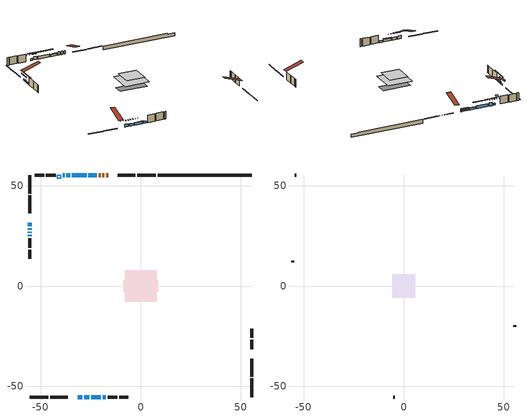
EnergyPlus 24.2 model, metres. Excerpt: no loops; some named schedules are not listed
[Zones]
conditioned space
 floor outside (Floor1 construction): -2.44,-2.44 -2.44,2.44 2.44,2.44 2.44,-2.44 z0.76
 floor outside (Floor2 construction): -1.29,-1.29 -1.29,1.29 1.29,1.29 1.29,-1.29 z0.76
 floor adiabatic (AdiabaticFloorConstruction): -7.89,-7.89 -7.89,7.89 7.89,7.89 7.89,-7.89 z3.2
 floor foundation (Slab1 construction): -8.81,-2.94 -8.81,2.94 8.81,2.94 8.81,-2.94 z-1.68
 wall outside (RimJoist1 construction): 7.51,55.44 -1.76,55.44 / -55.44,-55.44 -46.17,-55.44 / -55.44,55.44 -55.44,46.17 / 55.44,-55.44 55.44,-46.17 z0.76:1.06
 wall outside (RimJoist2 construction): -2.69,55.44 -11.5,55.44 / -45.24,-55.44 -36.43,-55.44 / -55.44,45.24 -55.44,36.43 / 55.44,-45.24 55.44,-36.43 z0.76:1.06
 wall outside (AdiabaticWallConstruction 1): -16.35,55.44 -17.25,55.44 / -18.18,55.44 -19.17,55.44 / -20.1,55.44 -21.09,55.44 z0.76:2.79
 wall outside (AdiabaticWallConstruction): -22.02,55.44 -26.14,55.44 z0.76:1.99; -27.07,55.44 -34.38,55.44 / -31.58,-55.44 -29.14,-55.44 z0.76:2.59; -35.31,55.44 -37.14,55.44 z0.76:2.79; -38.07,55.44 -39.08,55.44 z0.76:1.97; -55.44,31.58 -55.44,29.89 z0.76:1.77; -55.44,28.96 -55.44,28.1 / -55.44,25.66 -55.44,24.8 z0.76:1.79; -55.44,27.17 -55.44,26.59 z0.76:1.11; -28.22,-55.44 -25.78,-55.44 / -24.85,-55.44 -19.97,-55.44 z0.76:2.28; -19.04,-55.44 -17.5,-55.44 z0.76:1.98
 wall outside (Wall1 construction): -42.53,55.44 -47.34,55.44 / -16.58,-55.44 -11.77,-55.44 / -55.44,23.87 -55.44,19.06 / 55.44,-31.58 55.44,-26.77 z0.76:5.64
 wall outside (Wall2 construction): -48.27,55.44 -52.86,55.44 / -10.84,-55.44 -6.24,-55.44 / -55.44,18.13 -55.44,13.54 / 55.44,-25.85 55.44,-21.25 z0.76:5.64
 wall foundation (FoundationWall1 construction): 8.44,55.44,-1.68 8.44,55.44,0.76 50.74,55.44,0.76 50.74,55.44,0.29 55.44,55.44,0.29 55.44,55.44,-1.68
 window (WindowConstruction): -22.02,55.44 -26.14,55.44 z0.76:1.99
 window (WindowConstruction 4): -27.07,55.44 -34.38,55.44 z0.76:2.59
 window (WindowConstruction 5): -35.31,55.44 -37.14,55.44 z0.76:2.79
 window (WindowConstruction 6): -38.07,55.44 -39.08,55.44 z0.76:1.96
 window (WindowConstruction 7): -55.44,31.58 -55.44,29.89 z0.76:1.77
 window (WindowConstruction 8): -55.44,28.96 -55.44,28.1 z0.76:1.79
 window (WindowConstruction 9): -31.58,-55.44 -29.14,-55.44 z0.76:2.59
 window (WindowConstruction 11): -55.44,27.17 -55.44,26.59 z0.76:1.1
 window (WindowConstruction 1): -55.44,25.66 -55.44,24.8 z0.76:1.79
 window (WindowConstruction 2): -28.22,-55.44 -25.78,-55.44 z0.76:2.28
 window (WindowConstruction 3): -24.85,-55.44 -19.97,-55.44 z0.76:2.28
 window (WindowConstruction 10): -19.04,-55.44 -17.5,-55.44 z0.76:1.98
 door (Door): -16.35,55.44 -17.25,55.44 z0.76:2.79
 door (Door 1): -18.18,55.44 -19.17,55.44 z0.76:2.79
 door (Door 2): -20.1,55.44 -21.09,55.44 z0.76:2.79
 ceiling adiabatic (AdiabaticFloorConstruction): 7.89,-7.89 7.89,7.89 -7.89,7.89 -7.89,-7.89 z3.2
 roof outside (AdiabaticRoofConstruction): -41.6,55.44,5.64 -41.6,53.93,6.14 -40.01,53.93,6.14 -40.01,55.44,5.64
 skylight (SkylightConstruction): -41.6,55.44,5.64 -41.6,53.93,6.14 -40.01,53.93,6.14 -40.01,55.44,5.64
attic - vented
 floor to conditioned space (Floor3 construction Reversed): -5.82,-5.82 -5.82,5.82 5.82,5.82 5.82,-5.82 z5.64
 wall outside (Wall3 construction): -53.79,55.44 -54.51,55.44 / -5.32,-55.44 -4.59,-55.44 / -55.44,12.61 -55.44,11.88 / 55.44,-20.32 55.44,-19.6 z0.76:5.64
 roof outside (Roof1 construction): -15.42,55.44,5.64 -15.42,44.1,9.42 -12.43,44.1,9.42 -12.43,55.44,5.64; -32.51,-55.44,5.64 -32.51,-44.1,9.42 -35.5,-44.1,9.42 -35.5,-55.44,5.64; -55.44,32.51,5.64 -44.1,32.51,9.42 -44.1,35.5,9.42 -55.44,35.5,5.64; 55.44,-32.51,5.64 44.1,-32.51,9.42 44.1,-35.5,9.42 55.44,-35.5,5.64
shading: -26.34,55.44 -21.81,55.44 -21.81,55.85 -26.34,55.85 z2.19; -37.02,55.44 -24.43,55.44 -24.43,55.85 -37.02,55.85 z5.23; -39.78,55.44 -32.67,55.44 -32.67,55.85 -39.78,55.85 z5.43; -41.72,55.44 -35.43,55.44 -35.43,55.85 -41.72,55.85 z4.6; -55.44,27.25 -55.44,34.22 -55.85,34.22 -55.85,27.25 z4.41; -55.44,27.9 -55.44,29.16 -55.85,29.16 -55.85,27.9 z1.99; -26.51,-55.44 -34.22,-55.44 -34.22,-55.85 -26.51,-55.85 z5.23; -55.44,21.51 -55.44,32.25 -55.85,32.25 -55.85,21.51 z6.19; -55.44,24.6 -55.44,25.86 -55.85,25.86 -55.85,24.6 z1.99; -23.14,-55.44 -30.86,-55.44 -30.86,-55.85 -23.14,-55.85 z4.92; -19.77,-55.44 -25.05,-55.44 -25.05,-55.85 -19.77,-55.85 z2.49
[Building]
Building 1: Terrain=Suburbs
[Site:Location]
Montreal St Hubert_QC: Latitude {deg}=45.52; Longitude {deg}=-73.42; Time Zone {hr}=-5; Elevation {m}=27; Keep Site Location Information=Yes
[Site:GroundTemperature:Shallow]
1.93383, -0.393777, -0.58018, 0.524388, 4.95861, 9.37218, 13.1985, 15.6224, 15.8283, 13.8569, 10.1281, 5.84996
[Site:WaterMainsTemperature]
Calculation Method=Schedule; Temperature Schedule=mains temperature schedule
[Material] Roughness=Rough; Thermal Absorptance=0.9
Name | Thickness {m} | Conductivity {W/m-K} | Density {kg/m3} | Specific Heat {J/kg-K} | Solar Absorptance | Visible Absorptance
asphalt or fiberglass shingles | 0.00635 | 0.162714 | 1121.4 | 1465.45 | 0.84 | 0.84
asphalt or fiberglass shingles 1 | 0.00635 | 0.162714 | 1121.4 | 1465.45 | 0.7 | 0.7
ceiling loosefill ins | 0.169333 | 0.0480833 | 16.02 | 1046.75 | 0.7 | 0.7
ceiling stud and cavity | 0.1397 | 0.140171 | 65.682 | 1177.47 | 0.7 | 0.7
concrete 4.0 in. | 0.1016 | 1.803125 | 2242.8 | 837.4 | 0.7 | 0.7
concrete 8.0 in. | 0.2032 | 1.803125 | 2242.8 | 837.4 | 0.7 | 0.7
door material | 0.04445 | 0.053851 | 512.64 | 1214.23 | 0.7 | 0.7
door material 1 | 0.04445 | 0.188738 | 512.64 | 1214.23 | 0.7 | 0.7
exterior vertical ins | 0.0460229 | 0.029427 | 32.04 | 1214.23 | 0.7 | 0.7
floor covering | 0.0127 | 0.0433444 | 54.468 | 1339.84 | 0.6 | 0.6
floor covering 1 | 0.0127 | 9.015625 | 54.468 | 1339.84 | 0.6 | 0.6
floor rigid ins; rim joist rigid ins; wall rigid ins | 0.051816 | 0.029427 | 32.04 | 1214.23 | 0.7 | 0.7
floor rigid ins 1; roof rigid ins; wall rigid ins 1 | 0.512978 | 0.029427 | 32.04 | 1214.23 | 0.7 | 0.7
floor stud and cavity | 0.1397 | 0.0890235 | 92.3553 | 1139.71 | 0.7 | 0.7
floor stud and cavity 1 | 0.0889 | 0.205652 | 50.32683 | 1063.81 | 0.7 | 0.7
floor stud and cavity 2 | 0.1397 | 1.75129 | 37.0049 | 1207.88 | 0.7 | 0.7
furniture material conditioned space 1 | 0.1524 | 0.115458 | 640.8 | 1214.23 | 0.6 | 0.6
gypsum board | 0.0127 | 0.160291 | 801 | 837.4 | 0.6 | 0.6
gypsum board 1 | 0.0127 | 0.160291 | 801 | 837.4 | 0.7 | 0.7
osb sheathing 0.5 in. | 0.0127 | 0.115458 | 512.64 | 1214.23 | 0.7 | 0.7
osb sheathing 0.75 in. | 0.01905 | 0.115458 | 512.64 | 1214.23 | 0.7 | 0.7
osb sheathing 2.0 in. | 0.0508 | 0.115458 | 512.64 | 1214.23 | 0.7 | 0.7
rim joist stud and cavity | 0.0508 | 0.0405436 | 125.044 | 1163.47 | 0.6 | 0.6
rim joist stud and cavity 1 | 0.0508 | 0.0402607 | 125.044 | 1163.47 | 0.6 | 0.6
roof stud and cavity | 0.18415 | 1.78685 | 37.0049 | 1207.88 | 0.6 | 0.6
wall stud and cavity | 0.1397 | 0.216775 | 139.0536 | 1170.24 | 0.7 | 0.7
wall stud and cavity 1 | 0.1397 | 0.215013 | 139.0536 | 1170.24 | 0.7 | 0.7
wall stud and cavity 2 | 0.0889 | 6.1454 | 50.32683 | 1063.81 | 0.6 | 0.6
wall stud and cavity 3 | 0.0889 | 0.380278 | 52.3479 | 1209.89 | 0.7 | 0.7
wall stud and cavity 4 | 0.0889 | 0.391764 | 83.0341 | 1211.67 | 0.7 | 0.7
wood siding | 0.0254 | 0.102417 | 544.68 | 1172.36 | 0.4 | 0.4
wood siding 1 | 0.00254 | 0.102417 | 544.68 | 1172.36 | 0.4 | 0.4
wood siding 2; wood siding 3; wood siding 4 | 0.0254 | 0.102417 | 544.68 | 1172.36 | 0.7 | 0.7
[WindowMaterial:SimpleGlazingSystem]
Name | U-Factor {W/m2-K} | Solar Heat Gain Coefficient
SkylightMaterial | 2.44076 | 0.6581
WindowMaterial | 2.92871 | 0.66
WindowMaterial 1 | 2.94802 | 0.64
WindowMaterial 2 | 2.88499 | 0.7
WindowMaterial 3 | 2.8867 | 0.7
WindowMaterial 4 | 2.88329 | 0.7
WindowMaterial 5 | 2.93098 | 0.66
WindowMaterial 6 | 2.949721 | 0.64
WindowMaterial 7 | 2.87818 | 0.7
WindowMaterial 8 | 2.20079 | 0.6
WindowMaterial 9 | 3.07123 | 0.43
[Construction]
AdiabaticFloorConstruction: floor stud and cavity 2, floor rigid ins 1, osb sheathing 0.75 in., floor covering
AdiabaticRoofConstruction: asphalt or fiberglass shingles 1, roof rigid ins, osb sheathing 0.75 in., roof stud and cavity
AdiabaticWallConstruction: wood siding 3, wall rigid ins 1, wall stud and cavity 3, gypsum board
AdiabaticWallConstruction 1: wood siding 4, wall rigid ins 1, wall stud and cavity 3, gypsum board
Door: door material
Door 1; Door 2: door material 1
Floor1 construction: floor stud and cavity, floor rigid ins, osb sheathing 0.75 in., floor covering
Floor2 construction: floor stud and cavity 1, floor covering 1
Floor3 construction Reversed: gypsum board, ceiling stud and cavity, ceiling loosefill ins
FoundationWall1 construction: concrete 8.0 in., gypsum board 1
furniture construction conditioned space 1: furniture material conditioned space 1
PartitionWallConstruction: gypsum board, wall stud and cavity 4, gypsum board
RimJoist1 construction: wood siding 2, rim joist rigid ins, osb sheathing 2.0 in., rim joist stud and cavity
RimJoist2 construction: wood siding 2, rim joist rigid ins, osb sheathing 2.0 in., rim joist stud and cavity 1
Roof1 construction: asphalt or fiberglass shingles
SkylightConstruction: SkylightMaterial
Slab1 construction: concrete 4.0 in.
Wall1 construction: wood siding, wall rigid ins, osb sheathing 0.5 in., wall stud and cavity, gypsum board
Wall2 construction: wood siding, wall rigid ins, osb sheathing 0.5 in., wall stud and cavity 1, gypsum board
Wall3 construction: wood siding 1, wall stud and cavity 2
WindowConstruction: WindowMaterial
WindowConstruction 1; WindowConstruction 8: WindowMaterial 1
WindowConstruction 10: WindowMaterial 8
WindowConstruction 11: WindowMaterial 9
WindowConstruction 2; WindowConstruction 3: WindowMaterial 2
WindowConstruction 4: WindowMaterial 3
WindowConstruction 5: WindowMaterial 4
WindowConstruction 6: WindowMaterial 5
WindowConstruction 7: WindowMaterial 6
WindowConstruction 9: WindowMaterial 7
[Zone] Multiplier=1; Part of Total Floor Area=Yes
Name | Volume {m3}
attic - vented | 85.5341
conditioned space | 882
[Space]
Name | Zone | Volume {m3}
attic - vented 1 | attic - vented | 85.5341
conditioned space 1 | conditioned space | 882
[ZoneInfiltration:EffectiveLeakageArea]
infil attic - vented 1: Zone or Space=attic - vented 1; Schedule=Always On Discrete; Effective Air Leakage Area {cm2}=5248.06; Stack Coefficient=0.000602126; Wind Coefficient=1.65792e-05
[ZoneMixing]
whole house fan mix: Zone or Space=attic - vented; Schedule=Always On Continuous; Design Flow Rate Calculation Method=Flow/Zone; Design Flow Rate {m3/s}=0; Source Zone or Space=conditioned space
[SurfaceProperty:ExposedFoundationPerimeter]
Slab1: Exposed Perimeter Calculation Method=TotalExposedPerimeter; Total Exposed Perimeter {m}=47.001
[InternalMass] Zone or ZoneList=conditioned space; Space or SpaceList=conditioned space 1
Name | Construction | Surface Area {m2}
furniture mass conditioned space 1 | furniture construction conditioned space 1 | 153.272
partition wall mass | PartitionWallConstruction | 383.18
[Lights]
interior lighting: Zone or ZoneList or Space or SpaceList=conditioned space 1; Schedule=interior lighting schedule; Design Level Calculation Method=LightingLevel; Lighting Level {W}=343.2; Return Air Fraction=0; Fraction Radiant=0.6; Fraction Visible=0.2; Fraction Replaceable=1
[People]
occupants: Zone or ZoneList or Space or SpaceList=conditioned space 1; Number of People Schedule=occupants schedule; Number of People Calculation Method=People; Number of People=3; Fraction Radiant=0.314171; Sensible Heat Fraction=0.56303; Activity Level Schedule=occupants activity schedule; Carbon Dioxide Generation Rate {m3/s-W}=0; Enable ASHRAE 55 Comfort Warnings=No; Mean Radiant Temperature Calculation Type=EnclosureAveraged
[ElectricEquipment] Zone or ZoneList or Space or SpaceList=conditioned space 1; Design Level Calculation Method=EquipmentLevel
Name | Schedule | Design Level {W} | Fraction Latent | Fraction Radiant | Fraction Lost
clothes dryer | clothes dryer schedule | 140.772 | 0.015 | 0.081 | 0.85
clothes washer | clothes washer schedule | 32.1985 | 0.03 | 0.162 | 0.7
cooking range | cooking range schedule | 215.147 | 0.08 | 0.432 | 0.2
dishwasher | dishwasher schedule | 66.8632 | 0.3 | 0.18 | 0.4
fridge | fridge schedule | 72.9452 | 0 | 0.6 | 0
mech vent house fan | mech vent house fan schedule | 0 | 0 | 0 | 1
mech vent house fan cfis | mech vent house fan cfis schedule | 0 | 0 | 0 | 0
misc plug loads | misc plug loads schedule | 494.7 | 0.045 | 0.513 | 0.1
whole house fan | Always On Discrete | 0 | 0 | 0 | 1
[OtherEquipment] Zone or ZoneList or Space or SpaceList=conditioned space 1; Design Level Calculation Method=EquipmentLevel
Name | Fuel Type | Schedule | Design Level {W} | Fraction Latent | Fraction Radiant | Fraction Lost
clothes dryer 1 | Electricity | clothes dryer schedule | 0 | 0.015 | 0.081 | 0.85
cooking range 1 | Electricity | cooking range schedule | 0 | 0.08 | 0.432 | 0.2
general water use latent | None | general water use schedule | 62.594 | 1 | 0 | 0
general water use sensible | None | general water use schedule | -61.6891 | 0 | 0.6 | 0
mech vent house fan latent load | None | Always On Discrete | 0 | 1 | 0 | 0
mech vent house fan sensible load | None | Always On Discrete | 0 | 0 | 0 | 0
water heater energy adjustment1 | Electricity | Always On Discrete | 0.01 | 0 | 0 | 1
[ZoneInfiltration:DesignFlowRate] Zone or ZoneList or Space or SpaceList=conditioned space 1; Schedule=Always On Discrete; Design Flow Rate Calculation Method=Flow/Zone; Design Flow Rate {m3/s}=0
infil flow; natural vent flow; whole house fan flow
[Foundation:Kiva]
Foundation Kiva 1: Initial Indoor Air Temperature {C}=21; Wall Height Above Grade {m}=0.759988; Wall Depth Below Slab {m}=0.2032; Custom Block Material Name 1=exterior vertical ins; Custom Block Depth 1 {m}=2.43998; Custom Block X Position 1 {m}=0.2159; Custom Block Z Position 1 {m}=0
[Foundation:Kiva:Settings]
Soil Conductivity {W/m-K}=0.849921; Soil Density {kg/m3}=1842.3; Soil Specific Heat {J/kg-K}=418.7; Ground Solar Absorptivity=0.9; Ground Thermal Absorptivity=0.9; Ground Surface Roughness {m}=0.03; Far-Field Width {m}=40; Deep-Ground Boundary Condition=ZeroFlux; Deep-Ground Depth {m}=40; Minimum Cell Dimension {m}=0.2; Maximum Cell Growth Coefficient=3; Simulation Timestep=Timestep
[Exterior:Lights]
exterior lighting: Schedule=exterior lighting schedule; Design Level {W}=75.6
[Schedule:Constant]
Name | Hourly Value
Always On Continuous; mech vent house fan schedule; mech vent house fan cfis schedule; Always On Discrete | 1
occupants activity schedule | 117.228
fridge schedule | 0
[Schedule:Week:Daily]
interior lighting schedule Week Rule - Jan1-Jan27: interior lighting schedule day, interior lighting schedule day, interior lighting schedule day, interior lighting schedule day, interior lighting schedule day, interior lighting schedule day, interior lighting schedule day, interior lighting schedule default day, interior lighting schedule default day, interior lighting schedule default day, interior lighting schedule default day, interior lighting schedule default day
interior lighting schedule Week Rule - Jan28-Feb3: interior lighting schedule day, interior lighting schedule day, interior lighting schedule day, interior lighting schedule day, interior lighting schedule day 1, interior lighting schedule day 1, interior lighting schedule day 1, interior lighting schedule default day, interior lighting schedule default day, interior lighting schedule default day, interior lighting schedule default day, interior lighting schedule default day
interior lighting schedule Week Rule - Feb4-Feb24: interior lighting schedule day 1, interior lighting schedule day 1, interior lighting schedule day 1, interior lighting schedule day 1, interior lighting schedule day 1, interior lighting schedule day 1, interior lighting schedule day 1, interior lighting schedule default day, interior lighting schedule default day, interior lighting schedule default day, interior lighting schedule default day, interior lighting schedule default day
interior lighting schedule Week Rule - Feb25-Mar3: interior lighting schedule day 1, interior lighting schedule day 1, interior lighting schedule day 1, interior lighting schedule day 1, interior lighting schedule day 2, interior lighting schedule day 2, interior lighting schedule day 2, interior lighting schedule default day, interior lighting schedule default day, interior lighting schedule default day, interior lighting schedule default day, interior lighting schedule default day
interior lighting schedule Week Rule - Mar4-Mar31: interior lighting schedule day 2, interior lighting schedule day 2, interior lighting schedule day 2, interior lighting schedule day 2, interior lighting schedule day 2, interior lighting schedule day 2, interior lighting schedule day 2, interior lighting schedule default day, interior lighting schedule default day, interior lighting schedule default day, interior lighting schedule default day, interior lighting schedule default day
interior lighting schedule Week Rule - Apr1-Apr28: interior lighting schedule day 3, interior lighting schedule day 3, interior lighting schedule day 3, interior lighting schedule day 3, interior lighting schedule day 3, interior lighting schedule day 3, interior lighting schedule day 3, interior lighting schedule default day, interior lighting schedule default day, interior lighting schedule default day, interior lighting schedule default day, interior lighting schedule default day
interior lighting schedule Week Rule - Apr29-May5: interior lighting schedule day 3, interior lighting schedule day 3, interior lighting schedule day 4, interior lighting schedule day 4, interior lighting schedule day 4, interior lighting schedule day 4, interior lighting schedule day 4, interior lighting schedule default day, interior lighting schedule default day, interior lighting schedule default day, interior lighting schedule default day, interior lighting schedule default day
interior lighting schedule Week Rule - May6-May26: interior lighting schedule day 4, interior lighting schedule day 4, interior lighting schedule day 4, interior lighting schedule day 4, interior lighting schedule day 4, interior lighting schedule day 4, interior lighting schedule day 4, interior lighting schedule default day, interior lighting schedule default day, interior lighting schedule default day, interior lighting schedule default day, interior lighting schedule default day
interior lighting schedule Week Rule - May27-Jun2: interior lighting schedule day 4, interior lighting schedule day 4, interior lighting schedule day 4, interior lighting schedule day 4, interior lighting schedule day 4, interior lighting schedule day 5, interior lighting schedule day 5, interior lighting schedule default day, interior lighting schedule default day, interior lighting schedule default day, interior lighting schedule default day, interior lighting schedule default day
interior lighting schedule Week Rule - Jun3-Jun30: interior lighting schedule day 5, interior lighting schedule day 5, interior lighting schedule day 5, interior lighting schedule day 5, interior lighting schedule day 5, interior lighting schedule day 5, interior lighting schedule day 5, interior lighting schedule default day, interior lighting schedule default day, interior lighting schedule default day, interior lighting schedule default day, interior lighting schedule default day
interior lighting schedule Week Rule - Jul1-Jul28: interior lighting schedule day 6, interior lighting schedule day 6, interior lighting schedule day 6, interior lighting schedule day 6, interior lighting schedule day 6, interior lighting schedule day 6, interior lighting schedule day 6, interior lighting schedule default day, interior lighting schedule default day, interior lighting schedule default day, interior lighting schedule default day, interior lighting schedule default day
interior lighting schedule Week Rule - Jul29-Aug4: interior lighting schedule day 6, interior lighting schedule day 6, interior lighting schedule day 6, interior lighting schedule day 7, interior lighting schedule day 7, interior lighting schedule day 7, interior lighting schedule day 7, interior lighting schedule default day, interior lighting schedule default day, interior lighting schedule default day, interior lighting schedule default day, interior lighting schedule default day
interior lighting schedule Week Rule - Aug5-Aug25: interior lighting schedule day 7, interior lighting schedule day 7, interior lighting schedule day 7, interior lighting schedule day 7, interior lighting schedule day 7, interior lighting schedule day 7, interior lighting schedule day 7, interior lighting schedule default day, interior lighting schedule default day, interior lighting schedule default day, interior lighting schedule default day, interior lighting schedule default day
interior lighting schedule Week Rule - Aug26-Sep1: interior lighting schedule day 7, interior lighting schedule day 7, interior lighting schedule day 7, interior lighting schedule day 7, interior lighting schedule day 7, interior lighting schedule day 7, interior lighting schedule day 8, interior lighting schedule default day, interior lighting schedule default day, interior lighting schedule default day, interior lighting schedule default day, interior lighting schedule default day
interior lighting schedule Week Rule - Sep2-Sep29: interior lighting schedule day 8, interior lighting schedule day 8, interior lighting schedule day 8, interior lighting schedule day 8, interior lighting schedule day 8, interior lighting schedule day 8, interior lighting schedule day 8, interior lighting schedule default day, interior lighting schedule default day, interior lighting schedule default day, interior lighting schedule default day, interior lighting schedule default day
interior lighting schedule Week Rule - Sep30-Oct6: interior lighting schedule day 8, interior lighting schedule day 9, interior lighting schedule day 9, interior lighting schedule day 9, interior lighting schedule day 9, interior lighting schedule day 9, interior lighting schedule day 9, interior lighting schedule default day, interior lighting schedule default day, interior lighting schedule default day, interior lighting schedule default day, interior lighting schedule default day
interior lighting schedule Week Rule - Oct7-Oct27: interior lighting schedule day 9, interior lighting schedule day 9, interior lighting schedule day 9, interior lighting schedule day 9, interior lighting schedule day 9, interior lighting schedule day 9, interior lighting schedule day 9, interior lighting schedule default day, interior lighting schedule default day, interior lighting schedule default day, interior lighting schedule default day, interior lighting schedule default day
interior lighting schedule Week Rule - Oct28-Nov3: interior lighting schedule day 9, interior lighting schedule day 9, interior lighting schedule day 9, interior lighting schedule day 9, interior lighting schedule day 10, interior lighting schedule day 10, interior lighting schedule day 10, interior lighting schedule default day, interior lighting schedule default day, interior lighting schedule default day, interior lighting schedule default day, interior lighting schedule default day
interior lighting schedule Week Rule - Nov4-Nov24: interior lighting schedule day 10, interior lighting schedule day 10, interior lighting schedule day 10, interior lighting schedule day 10, interior lighting schedule day 10, interior lighting schedule day 10, interior lighting schedule day 10, interior lighting schedule default day, interior lighting schedule default day, interior lighting schedule default day, interior lighting schedule default day, interior lighting schedule default day
interior lighting schedule Week Rule - Nov25-Dec1: interior lighting schedule day 10, interior lighting schedule day 10, interior lighting schedule day 10, interior lighting schedule day 10, interior lighting schedule day 10, interior lighting schedule day 10, interior lighting schedule day 11, interior lighting schedule default day, interior lighting schedule default day, interior lighting schedule default day, interior lighting schedule default day, interior lighting schedule default day
interior lighting schedule Week Rule - Dec2-Dec31: interior lighting schedule day 11, interior lighting schedule day 11, interior lighting schedule day 11, interior lighting schedule day 11, interior lighting schedule day 11, interior lighting schedule day 11, interior lighting schedule day 11, interior lighting schedule default day, interior lighting schedule default day, interior lighting schedule default day, interior lighting schedule default day, interior lighting schedule default day
occupants schedule Week Rule - Jan1-Dec31: occupants schedule day, occupants schedule day, occupants schedule day, occupants schedule day, occupants schedule day, occupants schedule day, occupants schedule day, occupants schedule default day, occupants schedule default day, occupants schedule default day, occupants schedule default day, occupants schedule default day
clothes dryer schedule Week Rule - Jan1-Dec31: clothes dryer schedule day, clothes dryer schedule day, clothes dryer schedule day, clothes dryer schedule day, clothes dryer schedule day, clothes dryer schedule day, clothes dryer schedule day, clothes dryer schedule default day, clothes dryer schedule default day, clothes dryer schedule default day, clothes dryer schedule default day, clothes dryer schedule default day
clothes washer schedule Week Rule - Jan1-Dec31: clothes washer schedule day, clothes washer schedule day, clothes washer schedule day, clothes washer schedule day, clothes washer schedule day, clothes washer schedule day, clothes washer schedule day, clothes washer schedule default day, clothes washer schedule default day, clothes washer schedule default day, clothes washer schedule default day, clothes washer schedule default day
cooking range schedule Week Rule - Jan1-Dec31: cooking range schedule day, cooking range schedule day, cooking range schedule day, cooking range schedule day, cooking range schedule day, cooking range schedule day, cooking range schedule day, cooking range schedule default day, cooking range schedule default day, cooking range schedule default day, cooking range schedule default day, cooking range schedule default day
dishwasher schedule Week Rule - Jan1-Dec31: dishwasher schedule day, dishwasher schedule day, dishwasher schedule day, dishwasher schedule day, dishwasher schedule day, dishwasher schedule day, dishwasher schedule day, dishwasher schedule default day, dishwasher schedule default day, dishwasher schedule default day, dishwasher schedule default day, dishwasher schedule default day
misc plug loads schedule Week Rule - Jan1-Dec31: misc plug loads schedule day, misc plug loads schedule day, misc plug loads schedule day, misc plug loads schedule day, misc plug loads schedule day, misc plug loads schedule day, misc plug loads schedule day, misc plug loads schedule default day, misc plug loads schedule default day, misc plug loads schedule default day, misc plug loads schedule default day, misc plug loads schedule default day
general water use schedule Week Rule - Jan1-Dec31: general water use schedule day, general water use schedule day, general water use schedule day, general water use schedule day, general water use schedule day, general water use schedule day, general water use schedule day, general water use schedule default day, general water use schedule default day, general water use schedule default day, general water use schedule default day, general water use schedule default day
exterior lighting schedule Week Rule - Jan1-Jan27: exterior lighting schedule day, exterior lighting schedule day, exterior lighting schedule day, exterior lighting schedule day, exterior lighting schedule day, exterior lighting schedule day, exterior lighting schedule day, exterior lighting schedule default day, exterior lighting schedule default day, exterior lighting schedule default day, exterior lighting schedule default day, exterior lighting schedule default day
exterior lighting schedule Week Rule - Jan28-Feb3: exterior lighting schedule day, exterior lighting schedule day, exterior lighting schedule day, exterior lighting schedule day, exterior lighting schedule day 1, exterior lighting schedule day 1, exterior lighting schedule day 1, exterior lighting schedule default day, exterior lighting schedule default day, exterior lighting schedule default day, exterior lighting schedule default day, exterior lighting schedule default day
exterior lighting schedule Week Rule - Feb4-Feb24: exterior lighting schedule day 1, exterior lighting schedule day 1, exterior lighting schedule day 1, exterior lighting schedule day 1, exterior lighting schedule day 1, exterior lighting schedule day 1, exterior lighting schedule day 1, exterior lighting schedule default day, exterior lighting schedule default day, exterior lighting schedule default day, exterior lighting schedule default day, exterior lighting schedule default day
exterior lighting schedule Week Rule - Feb25-Mar3: exterior lighting schedule day 1, exterior lighting schedule day 1, exterior lighting schedule day 1, exterior lighting schedule day 1, exterior lighting schedule day 2, exterior lighting schedule day 2, exterior lighting schedule day 2, exterior lighting schedule default day, exterior lighting schedule default day, exterior lighting schedule default day, exterior lighting schedule default day, exterior lighting schedule default day
exterior lighting schedule Week Rule - Mar4-Mar31: exterior lighting schedule day 2, exterior lighting schedule day 2, exterior lighting schedule day 2, exterior lighting schedule day 2, exterior lighting schedule day 2, exterior lighting schedule day 2, exterior lighting schedule day 2, exterior lighting schedule default day, exterior lighting schedule default day, exterior lighting schedule default day, exterior lighting schedule default day, exterior lighting schedule default day
exterior lighting schedule Week Rule - Apr1-Apr28: exterior lighting schedule day 3, exterior lighting schedule day 3, exterior lighting schedule day 3, exterior lighting schedule day 3, exterior lighting schedule day 3, exterior lighting schedule day 3, exterior lighting schedule day 3, exterior lighting schedule default day, exterior lighting schedule default day, exterior lighting schedule default day, exterior lighting schedule default day, exterior lighting schedule default day
exterior lighting schedule Week Rule - Apr29-May5: exterior lighting schedule day 3, exterior lighting schedule day 3, exterior lighting schedule day 4, exterior lighting schedule day 4, exterior lighting schedule day 4, exterior lighting schedule day 4, exterior lighting schedule day 4, exterior lighting schedule default day, exterior lighting schedule default day, exterior lighting schedule default day, exterior lighting schedule default day, exterior lighting schedule default day
exterior lighting schedule Week Rule - May6-May26: exterior lighting schedule day 4, exterior lighting schedule day 4, exterior lighting schedule day 4, exterior lighting schedule day 4, exterior lighting schedule day 4, exterior lighting schedule day 4, exterior lighting schedule day 4, exterior lighting schedule default day, exterior lighting schedule default day, exterior lighting schedule default day, exterior lighting schedule default day, exterior lighting schedule default day
exterior lighting schedule Week Rule - May27-Jun2: exterior lighting schedule day 4, exterior lighting schedule day 4, exterior lighting schedule day 4, exterior lighting schedule day 4, exterior lighting schedule day 4, exterior lighting schedule day 5, exterior lighting schedule day 5, exterior lighting schedule default day, exterior lighting schedule default day, exterior lighting schedule default day, exterior lighting schedule default day, exterior lighting schedule default day
exterior lighting schedule Week Rule - Jun3-Jun30: exterior lighting schedule day 5, exterior lighting schedule day 5, exterior lighting schedule day 5, exterior lighting schedule day 5, exterior lighting schedule day 5, exterior lighting schedule day 5, exterior lighting schedule day 5, exterior lighting schedule default day, exterior lighting schedule default day, exterior lighting schedule default day, exterior lighting schedule default day, exterior lighting schedule default day
exterior lighting schedule Week Rule - Jul1-Jul28: exterior lighting schedule day 6, exterior lighting schedule day 6, exterior lighting schedule day 6, exterior lighting schedule day 6, exterior lighting schedule day 6, exterior lighting schedule day 6, exterior lighting schedule day 6, exterior lighting schedule default day, exterior lighting schedule default day, exterior lighting schedule default day, exterior lighting schedule default day, exterior lighting schedule default day
exterior lighting schedule Week Rule - Jul29-Aug4: exterior lighting schedule day 6, exterior lighting schedule day 6, exterior lighting schedule day 6, exterior lighting schedule day 7, exterior lighting schedule day 7, exterior lighting schedule day 7, exterior lighting schedule day 7, exterior lighting schedule default day, exterior lighting schedule default day, exterior lighting schedule default day, exterior lighting schedule default day, exterior lighting schedule default day
exterior lighting schedule Week Rule - Aug5-Aug25: exterior lighting schedule day 7, exterior lighting schedule day 7, exterior lighting schedule day 7, exterior lighting schedule day 7, exterior lighting schedule day 7, exterior lighting schedule day 7, exterior lighting schedule day 7, exterior lighting schedule default day, exterior lighting schedule default day, exterior lighting schedule default day, exterior lighting schedule default day, exterior lighting schedule default day
exterior lighting schedule Week Rule - Aug26-Sep1: exterior lighting schedule day 7, exterior lighting schedule day 7, exterior lighting schedule day 7, exterior lighting schedule day 7, exterior lighting schedule day 7, exterior lighting schedule day 7, exterior lighting schedule day 8, exterior lighting schedule default day, exterior lighting schedule default day, exterior lighting schedule default day, exterior lighting schedule default day, exterior lighting schedule default day
exterior lighting schedule Week Rule - Sep2-Sep29: exterior lighting schedule day 8, exterior lighting schedule day 8, exterior lighting schedule day 8, exterior lighting schedule day 8, exterior lighting schedule day 8, exterior lighting schedule day 8, exterior lighting schedule day 8, exterior lighting schedule default day, exterior lighting schedule default day, exterior lighting schedule default day, exterior lighting schedule default day, exterior lighting schedule default day
exterior lighting schedule Week Rule - Sep30-Oct6: exterior lighting schedule day 8, exterior lighting schedule day 9, exterior lighting schedule day 9, exterior lighting schedule day 9, exterior lighting schedule day 9, exterior lighting schedule day 9, exterior lighting schedule day 9, exterior lighting schedule default day, exterior lighting schedule default day, exterior lighting schedule default day, exterior lighting schedule default day, exterior lighting schedule default day
exterior lighting schedule Week Rule - Oct7-Oct27: exterior lighting schedule day 9, exterior lighting schedule day 9, exterior lighting schedule day 9, exterior lighting schedule day 9, exterior lighting schedule day 9, exterior lighting schedule day 9, exterior lighting schedule day 9, exterior lighting schedule default day, exterior lighting schedule default day, exterior lighting schedule default day, exterior lighting schedule default day, exterior lighting schedule default day
[Schedule:Year]
interior lighting schedule: interior lighting schedule Week Rule - Jan1-Jan27, 1, 1, 1, 27, interior lighting schedule Week Rule - Jan28-Feb3, 1, 28, 2, 3, interior lighting schedule Week Rule - Feb4-Feb24, 2, 4, 2, 24, interior lighting schedule Week Rule - Feb25-Mar3, 2, 25, 3, 3, interior lighting schedule Week Rule - Mar4-Mar31, 3, 4, 3, 31, interior lighting schedule Week Rule - Apr1-Apr28, 4, 1, 4, 28, interior lighting schedule Week Rule - Apr29-May5, 4, 29, 5, 5, interior lighting schedule Week Rule - May6-May26, 5, 6, 5, 26, interior lighting schedule Week Rule - May27-Jun2, 5, 27, 6, 2, interior lighting schedule Week Rule - Jun3-Jun30, 6, 3, 6, 30, interior lighting schedule Week Rule - Jul1-Jul28, 7, 1, 7, 28, interior lighting schedule Week Rule - Jul29-Aug4, 7, 29, 8, 4, interior lighting schedule Week Rule - Aug5-Aug25, 8, 5, 8, 25, interior lighting schedule Week Rule - Aug26-Sep1, 8, 26, 9, 1, interior lighting schedule Week Rule - Sep2-Sep29, 9, 2, 9, 29, interior lighting schedule Week Rule - Sep30-Oct6, 9, 30, 10, 6, interior lighting schedule Week Rule - Oct7-Oct27, 10, 7, 10, 27, interior lighting schedule Week Rule - Oct28-Nov3, 10, 28, 11, 3, interior lighting schedule Week Rule - Nov4-Nov24, 11, 4, 11, 24, interior lighting schedule Week Rule - Nov25-Dec1, 11, 25, 12, 1, interior lighting schedule Week Rule - Dec2-Dec31, 12, 2, 12, 31
occupants schedule: occupants schedule Week Rule - Jan1-Dec31, 1, 1, 12, 31
clothes dryer schedule: clothes dryer schedule Week Rule - Jan1-Dec31, 1, 1, 12, 31
clothes washer schedule: clothes washer schedule Week Rule - Jan1-Dec31, 1, 1, 12, 31
cooking range schedule: cooking range schedule Week Rule - Jan1-Dec31, 1, 1, 12, 31
dishwasher schedule: dishwasher schedule Week Rule - Jan1-Dec31, 1, 1, 12, 31
misc plug loads schedule: misc plug loads schedule Week Rule - Jan1-Dec31, 1, 1, 12, 31
general water use schedule: general water use schedule Week Rule - Jan1-Dec31, 1, 1, 12, 31
exterior lighting schedule: exterior lighting schedule Week Rule - Jan1-Jan27, 1, 1, 1, 27, exterior lighting schedule Week Rule - Jan28-Feb3, 1, 28, 2, 3, exterior lighting schedule Week Rule - Feb4-Feb24, 2, 4, 2, 24, exterior lighting schedule Week Rule - Feb25-Mar3, 2, 25, 3, 3, exterior lighting schedule Week Rule - Mar4-Mar31, 3, 4, 3, 31, exterior lighting schedule Week Rule - Apr1-Apr28, 4, 1, 4, 28, exterior lighting schedule Week Rule - Apr29-May5, 4, 29, 5, 5, exterior lighting schedule Week Rule - May6-May26, 5, 6, 5, 26, exterior lighting schedule Week Rule - May27-Jun2, 5, 27, 6, 2, exterior lighting schedule Week Rule - Jun3-Jun30, 6, 3, 6, 30, exterior lighting schedule Week Rule - Jul1-Jul28, 7, 1, 7, 28, exterior lighting schedule Week Rule - Jul29-Aug4, 7, 29, 8, 4, exterior lighting schedule Week Rule - Aug5-Aug25, 8, 5, 8, 25, exterior lighting schedule Week Rule - Aug26-Sep1, 8, 26, 9, 1, exterior lighting schedule Week Rule - Sep2-Sep29, 9, 2, 9, 29, exterior lighting schedule Week Rule - Sep30-Oct6, 9, 30, 10, 6, exterior lighting schedule Week Rule - Oct7-Oct27, 10, 7, 10, 27, exterior lighting schedule Week Rule - Oct28-Nov3, 10, 28, 11, 3, exterior lighting schedule Week Rule - Nov4-Nov24, 11, 4, 11, 24, exterior lighting schedule Week Rule - Nov25-Dec1, 11, 25, 12, 1, exterior lighting schedule Week Rule - Dec2-Dec31, 12, 2, 12, 31
[Schedule:Compact]
mains temperature schedule: Through: 01/01, For: AllDays, Until: 24:00, 6.48833, Through: 01/02, For: AllDays, Until: 24:00, 6.41, Through: 01/03, For: AllDays, Until: 24:00, 6.33278, Through: 01/04, For: AllDays, Until: 24:00, 6.25667, Through: 01/05, For: AllDays, Until: 24:00, 6.18222, Through: 01/06, For: AllDays, Until: 24:00, 6.10889, Through: 01/07, For: AllDays, Until: 24:00, 6.03722, Through: 01/08, For: AllDays, Until: 24:00, 5.96667, Through: 01/09, For: AllDays, Until: 24:00, 5.89778, Through: 01/10, For: AllDays, Until: 24:00, 5.83, Through: 01/11, For: AllDays, Until: 24:00, 5.76389, Through: 01/12, For: AllDays, Until: 24:00, 5.69944, Through: 01/13, For: AllDays, Until: 24:00, 5.63611, Through: 01/14, For: AllDays, Until: 24:00, 5.57444, Through: 01/15, For: AllDays, Until: 24:00, 5.51444, Through: 01/16, For: AllDays, Until: 24:00, 5.45611, Through: 01/17, For: AllDays, Until: 24:00, 5.39944, Through: 01/18, For: AllDays, Until: 24:00, 5.34389, Through: 01/19, For: AllDays, Until: 24:00, 5.29, Through: 01/20, For: AllDays, Until: 24:00, 5.23833, Through: 01/21, For: AllDays, Until: 24:00, 5.18778, Through: 01/22, For: AllDays, Until: 24:00, 5.13889, Through: 01/23, For: AllDays, Until: 24:00, 5.09222, Through: 01/24, For: AllDays, Until: 24:00, 5.04667, Through: 01/25, For: AllDays, Until: 24:00, 5.00278, Through: 01/26, For: AllDays, Until: 24:00, 4.96111, Through: 01/27, For: AllDays, Until: 24:00, 4.92111, Through: 01/28, For: AllDays, Until: 24:00, 4.88222, Through: 01/29, For: AllDays, Until: 24:00, 4.84556, Through: 01/30, For: AllDays, Until: 24:00, 4.81056, Through: 01/31, For: AllDays, Until: 24:00, 4.77722, Through: 02/01, For: AllDays, Until: 24:00, 4.74611, Through: 02/02, For: AllDays, Until: 24:00, 4.71667, Through: 02/03, For: AllDays, Until: 24:00, 4.68889, Through: 02/04, For: AllDays, Until: 24:00, 4.66278, Through: 02/05, For: AllDays, Until: 24:00, 4.63833, Through: 02/06, For: AllDays, Until: 24:00, 4.61611, Through: 02/07, For: AllDays, Until: 24:00, 4.59556, Through: 02/08, For: AllDays, Until: 24:00, 4.57667, Through: 02/09, For: AllDays, Until: 24:00, 4.56, Through: 02/10, For: AllDays, Until: 24:00, 4.545, Through: 02/11, For: AllDays, Until: 24:00, 4.53167, Through: 02/12, For: AllDays, Until: 24:00, 4.52056, Through: 02/13, For: AllDays, Until: 24:00, 4.51111, Through: 02/14, For: AllDays, Until: 24:00, 4.50333, Through: 02/15, For: AllDays, Until: 24:00, 4.49778, Through: 02/16, For: AllDays, Until: 24:00, 4.49389, Through: 02/17, For: AllDays, Until: 24:00, 4.49167, Through: 02/18, For: AllDays, Until: 24:00, 4.49167, Through: 02/19, For: AllDays, Until: 24:00, 4.49333, Through: 02/20, For: AllDays, Until: 24:00, 4.49722, Through: 02/21, For: AllDays, Until: 24:00, 4.50278, Through: 02/22, For: AllDays, Until: 24:00, 4.51, Through: 02/23, For: AllDays, Until: 24:00, 4.51889, Through: 02/24, For: AllDays, Until: 24:00, 4.53, Through: 02/25, For: AllDays, Until: 24:00, 4.54333, Through: 02/26, For: AllDays, Until: 24:00, 4.55778, Through: 02/27, For: AllDays, Until: 24:00, 4.57444, Through: 02/28, For: AllDays, Until: 24:00, 4.59278, Through: 03/01, For: AllDays, Until: 24:00, 4.61333, Through: 03/02, For: AllDays, Until: 24:00, 4.63556, Through: 03/03, For: AllDays, Until: 24:00, 4.65944, Through: 03/04, For: AllDays, Until: 24:00, 4.685, Through: 03/05, For: AllDays, Until: 24:00, 4.71278, Through: 03/06, For: AllDays, Until: 24:00, 4.74222, Through: 03/07, For: AllDays, Until: 24:00, 4.77333, Through: 03/08, For: AllDays, Until: 24:00, 4.80611, Through: 03/09, For: AllDays, Until: 24:00, 4.84111, Through: 03/10, For: AllDays, Until: 24:00, 4.87722, Through: 03/11, For: AllDays, Until: 24:00, 4.91556, Through: 03/12, For: AllDays, Until: 24:00, 4.95556, Through: 03/13, For: AllDays, Until: 24:00, 4.99722, Through: 03/14, For: AllDays, Until: 24:00, 5.04056, Through: 03/15, For: AllDays, Until: 24:00, 5.08611, Through: 03/16, For: AllDays, Until: 24:00, 5.13278, Through: 03/17, For: AllDays, Until: 24:00, 5.18111, Through: 03/18, For: AllDays, Until: 24:00, 5.23167, Through: 03/19, For: AllDays, Until: 24:00, 5.28333, Through: 03/20, For: AllDays, Until: 24:00, 5.33667, Through: 03/21, For: AllDays, Until: 24:00, 5.39167, Through: 03/22, For: AllDays, Until: 24:00, 5.44833, Through: 03/23, For: AllDays, Until: 24:00, 5.50667, Through: 03/24, For: AllDays, Until: 24:00, 5.56667, Through: 03/25, For: AllDays, Until: 24:00, 5.62778, Through: 03/26, For: AllDays, Until: 24:00, 5.69056, Through: 03/27, For: AllDays, Until: 24:00, 5.755, Through: 03/28, For: AllDays, Until: 24:00, 5.82111, Through: 03/29, For: AllDays, Until: 24:00, 5.88833, Through: 03/30, For: AllDays, Until: 24:00, 5.95722, Through: 03/31, For: AllDays, Until: 24:00, 6.02778, Through: 04/01, For: AllDays, Until: 24:00, 6.09944, Through: 04/02, For: AllDays, Until: 24:00, 6.17222, Through: 04/03, For: AllDays, Until: 24:00, 6.24667, Through: 04/04, For: AllDays, Until: 24:00, 6.32222, Through: 04/05, For: AllDays, Until: 24:00, 6.39944, Through: 04/06, For: AllDays, Until: 24:00, 6.47778, Through: 04/07, For: AllDays, Until: 24:00, 6.55778, Through: 04/08, For: AllDays, Until: 24:00, 6.63889, Through: 04/09, For: AllDays, Until: 24:00, 6.72056, Through: 04/10, For: AllDays, Until: 24:00, 6.80444, Through: 04/11, For: AllDays, Until: 24:00, 6.88889, Through: 04/12, For: AllDays, Until: 24:00, 6.97444, Through: 04/13, For: AllDays, Until: 24:00, 7.06111, Through: 04/14, For: AllDays, Until: 24:00, 7.14944, Through: 04/15, For: AllDays, Until: 24:00, 7.23833, Through: 04/16, For: AllDays, Until: 24:00, 7.32833, Through: 04/17, For: AllDays, Until: 24:00, 7.41944, Through: 04/18, For: AllDays, Until: 24:00, 7.51167, Through: 04/19, For: AllDays, Until: 24:00, 7.605, Through: 04/20, For: AllDays, Until: 24:00, 7.69889, Through: 04/21, For: AllDays, Until: 24:00, 7.79389, Through: 04/22, For: AllDays, Until: 24:00, 7.88944, Through: 04/23, For: AllDays, Until: 24:00, 7.98611, Through: 04/24, For: AllDays, Until: 24:00, 8.08389, Through: 04/25, For: AllDays, Until: 24:00, 8.18222, Through: 04/26, For: AllDays, Until: 24:00, 8.28111, Through: 04/27, For: AllDays, Until: 24:00, 8.38111, Through: 04/28, For: AllDays, Until: 24:00, 8.48167, Through: 04/29, For: AllDays, Until: 24:00, 8.58278, Through: 04/30, For: AllDays, Until: 24:00, 8.685, Through: 05/01, For: AllDays, Until: 24:00, 8.78722, Through: 05/02, For: AllDays, Until: 24:00, 8.89056, Through: 05/03, For: AllDays, Until: 24:00, 8.99444, Through: 05/04, For: AllDays, Until: 24:00, 9.09833, Through: 05/05, For: AllDays, Until: 24:00, 9.20333, Through: 05/06, For: AllDays, Until: 24:00, 9.30833, Through: 05/07, For: AllDays, Until: 24:00, 9.41389, Through: 05/08, For: AllDays, Until: 24:00, 9.52, Through: 05/09, For: AllDays, Until: 24:00, 9.62667, Through: 05/10, For: AllDays, Until: 24:00, 9.73333, Through: 05/11, For: AllDays, Until: 24:00, 9.84056, Through: 05/12, For: AllDays, Until: 24:00, 9.94778, Through: 05/13, For: AllDays, Until: 24:00, 10.0556, Through: 05/14, For: AllDays, Until: 24:00, 10.1633, Through: 05/15, For: AllDays, Until: 24:00, 10.2711, Through: 05/16, For: AllDays, Until: 24:00, 10.3794, Through: 05/17, For: AllDays, Until: 24:00, 10.4878, Through: 05/18, For: AllDays, Until: 24:00, 10.5961, Through: 05/19, For: AllDays, Until: 24:00, 10.705, Through: 05/20, For: AllDays, Until: 24:00, 10.8133, Through: 05/21, For: AllDays, Until: 24:00, 10.9217, Through: 05/22, For: AllDays, Until: 24:00, 11.03, Through: 05/23, For: AllDays, Until: 24:00, 11.1383, Through: 05/24, For: AllDays, Until: 24:00, 11.2467, Through: 05/25, For: AllDays, Until: 24:00, 11.355, Through: 05/26, For: AllDays, Until: 24:00, 11.4628, Through: 05/27, For: AllDays, Until: 24:00, 11.5706, Through: 05/28, For: AllDays, Until: 24:00, 11.6783, Through: 05/29, For: AllDays, Until: 24:00, 11.7856, Through: 05/30, For: AllDays, Until: 24:00, 11.8928, Through: 05/31, For: AllDays, Until: 24:00, 11.9994, Through: 06/01, For: AllDays, Until: 24:00, 12.1056, Through: 06/02, For: AllDays, Until: 24:00, 12.2117, Through: 06/03, For: AllDays, Until: 24:00, 12.3172, Through: 06/04, For: AllDays, Until: 24:00, 12.4222, Through: 06/05, For: AllDays, Until: 24:00, 12.5267, Through: 06/06, For: AllDays, Until: 24:00, 12.6306, Through: 06/07, For: AllDays, Until: 24:00, 12.7344, Through: 06/08, For: AllDays, Until: 24:00, 12.8372, Through: 06/09, For: AllDays, Until: 24:00, 12.9394, Through: 06/10, For: AllDays, Until: 24:00, 13.0411, Through: 06/11, For: AllDays, Until: 24:00, 13.1422, Through: 06/12, For: AllDays, Until: 24:00, 13.2428, Through: 06/13, For: AllDays, Until: 24:00, 13.3422, Through: 06/14, For: AllDays, Until: 24:00, 13.4411, Through: 06/15, For: AllDays, Until: 24:00, 13.5394, Through: 06/16, For: AllDays, Until: 24:00, 13.6367, Through: 06/17, For: AllDays, Until: 24:00, 13.7328, Through: 06/18, For: AllDays, Until: 24:00, 13.8283, Through: 06/19, For: AllDays, Until: 24:00, 13.9233, Through: 06/20, For: AllDays, Until: 24:00, 14.0172, Through: 06/21, For: AllDays, Until: 24:00, 14.11, Through: 06/22, For: AllDays, Until: 24:00, 14.2017, Through: 06/23, For: AllDays, Until: 24:00, 14.2922, Through: 06/24, For: AllDays, Until: 24:00, 14.3822, Through: 06/25, For: AllDays, Until: 24:00, 14.4711, Through: 06/26, For: AllDays, Until: 24:00, 14.5583, Through: 06/27, For: AllDays, Until: 24:00, 14.645, Through: 06/28, For: AllDays, Until: 24:00, 14.7306, Through: 06/29, For: AllDays, Until: 24:00, 14.8144, Through: 06/30, For: AllDays, Until: 24:00, 14.8978, Through: 07/01, For: AllDays, Until: 24:00, 14.9794, Through: 07/02, For: AllDays, Until: 24:00, 15.06, Through: 07/03, For: AllDays, Until: 24:00, 15.1394, Through: 07/04, For: AllDays, Until: 24:00, 15.2172, Through: 07/05, For: AllDays, Until: 24:00, 15.2939, Through: 07/06, For: AllDays, Until: 24:00, 15.3694, Through: 07/07, For: AllDays, Until: 24:00, 15.4433, Through: 07/08, For: AllDays, Until: 24:00, 15.5161, Through: 07/09, For: AllDays, Until: 24:00, 15.5872, Through: 07/10, For: AllDays, Until: 24:00, 15.6572, Through: 07/11, For: AllDays, Until: 24:00, 15.7256, Through: 07/12, For: AllDays, Until: 24:00, 15.7922, Through: 07/13, For: AllDays, Until: 24:00, 15.8578, Through: 07/14, For: AllDays, Until: 24:00, 15.9217, Through: 07/15, For: AllDays, Until: 24:00, 15.9839, Through: 07/16, For: AllDays, Until: 24:00, 16.045, Through: 07/17, For: AllDays, Until: 24:00, 16.1044, Through: 07/18, For: AllDays, Until: 24:00, 16.1622, Through: 07/19, For: AllDays, Until: 24:00, 16.2183, Through: 07/20, For: AllDays, Until: 24:00, 16.2728, Through: 07/21, For: AllDays, Until: 24:00, 16.3256, Through: 07/22, For: AllDays, Until: 24:00, 16.3772, Through: 07/23, For: AllDays, Until: 24:00, 16.4267, Through: 07/24, For: AllDays, Until: 24:00, 16.4744, Through: 07/25, For: AllDays, Until: 24:00, 16.5211, Through: 07/26, For: AllDays, Until: 24:00, 16.5656, Through: 07/27, For: AllDays, Until: 24:00, 16.6083, Through: 07/28, For: AllDays, Until: 24:00, 16.6494, Through: 07/29, For: AllDays, Until: 24:00, 16.6889, Through: 07/30, For: AllDays, Until: 24:00, 16.7267, Through: 07/31, For: AllDays, Until: 24:00, 16.7628, Through: 08/01, For: AllDays, Until: 24:00, 16.7972, Through: 08/02, For: AllDays, Until: 24:00, 16.8294, Through: 08/03, For: AllDays, Until: 24:00, 16.86, Through: 08/04, For: AllDays, Until: 24:00, 16.8889, Through: 08/05, For: AllDays, Until: 24:00, 16.9156, Through: 08/06, For: AllDays, Until: 24:00, 16.9411, Through: 08/07, For: AllDays, Until: 24:00, 16.9644, Through: 08/08, For: AllDays, Until: 24:00, 16.9861, Through: 08/09, For: AllDays, Until: 24:00, 17.0056, Through: 08/10, For: AllDays, Until: 24:00, 17.0233, Through: 08/11, For: AllDays, Until: 24:00, 17.0394, Through: 08/12, For: AllDays, Until: 24:00, 17.0539, Through: 08/13, For: AllDays, Until: 24:00, 17.0661, Through: 08/14, For: AllDays, Until: 24:00, 17.0767, Through: 08/15, For: AllDays, Until: 24:00, 17.085, Through: 08/16, For: AllDays, Until: 24:00, 17.0922, Through: 08/17, For: AllDays, Until: 24:00, 17.0967, Through: 08/18, For: AllDays, Until: 24:00, 17.1, Through: 08/19, For: AllDays, Until: 24:00, 17.1011, Through: 08/20, For: AllDays, Until: 24:00, 17.1006, Through: 08/21, For: AllDays, Until: 24:00, 17.0978, Through: 08/22, For: AllDays, Until: 24:00, 17.0933, Through: 08/23, For: AllDays, Until: 24:00, 17.0872, Through: 08/24, For: AllDays, Until: 24:00, 17.0789, Through: 08/25, For: AllDays, Until: 24:00, 17.0689, Through: 08/26, For: AllDays, Until: 24:00, 17.0572, Through: 08/27, For: AllDays, Until: 24:00, 17.0433, Through: 08/28, For: AllDays, Until: 24:00, 17.0278, Through: 08/29, For: AllDays, Until: 24:00, 17.01, Through: 08/30, For: AllDays, Until: 24:00, 16.9911, Through: 08/31, For: AllDays, Until: 24:00, 16.97, Through: 09/01, For: AllDays, Until: 24:00, 16.9467, Through: 09/02, For: AllDays, Until: 24:00, 16.9222, Through: 09/03, For: AllDays, Until: 24:00, 16.8956, Through: 09/04, For: AllDays, Until: 24:00, 16.8672, Through: 09/05, For: AllDays, Until: 24:00, 16.8372, Through: 09/06, For: AllDays, Until: 24:00, 16.805, Through: 09/07, For: AllDays, Until: 24:00, 16.7711, Through: 09/08, For: AllDays, Until: 24:00, 16.7356, Through: 09/09, For: AllDays, Until: 24:00, 16.6983, Through: 09/10, For: AllDays, Until: 24:00, 16.6594, Through: 09/11, For: AllDays, Until: 24:00, 16.6189, Through: 09/12, For: AllDays, Until: 24:00, 16.5761, Through: 09/13, For: AllDays, Until: 24:00, 16.5322, Through: 09/14, For: AllDays, Until: 24:00, 16.4861, Through: 09/15, For: AllDays, Until: 24:00, 16.4389, Through: 09/16, For: AllDays, Until: 24:00, 16.3894, Through: 09/17, For: AllDays, Until: 24:00, 16.3383, Through: 09/18, For: AllDays, Until: 24:00, 16.2861, Through: 09/19, For: AllDays, Until: 24:00, 16.2317, Through: 09/20, For: AllDays, Until: 24:00, 16.1761, Through: 09/21, For: AllDays, Until: 24:00, 16.1183, Through: 09/22, For: AllDays, Until: 24:00, 16.0594, Through: 09/23, For: AllDays, Until: 24:00, 15.9989, Through: 09/24, For: AllDays, Until: 24:00, 15.9372, Through: 09/25, For: AllDays, Until: 24:00, 15.8733, Through: 09/26, For: AllDays, Until: 24:00, 15.8083, Through: 09/27, For: AllDays, Until: 24:00, 15.7417, Through: 09/28, For: AllDays, Until: 24:00, 15.6739, Through: 09/29, For: AllDays, Until: 24:00, 15.6044, Through: 09/30, For: AllDays, Until: 24:00, 15.5333, Through: 10/01, For: AllDays, Until: 24:00, 15.4611, Through: 10/02, For: AllDays, Until: 24:00, 15.3878, Through: 10/03, For: AllDays, Until: 24:00, 15.3128, Through: 10/04, For: AllDays, Until: 24:00, 15.2361, Through: 10/05, For: AllDays, Until: 24:00, 15.1583, Through: 10/06, For: AllDays, Until: 24:00, 15.0794, Through: 10/07, For: AllDays, Until: 24:00, 14.9994, Through: 10/08, For: AllDays, Until: 24:00, 14.9178, Through: 10/09, For: AllDays, Until: 24:00, 14.835, Through: 10/10, For: AllDays, Until: 24:00, 14.7511, Through: 10/11, For: AllDays, Until: 24:00, 14.6661, Through: 10/12, For: AllDays, Until: 24:00, 14.58, Through: 10/13, For: AllDays, Until: 24:00, 14.4922, Through: 10/14, For: AllDays, Until: 24:00, 14.4039, Through: 10/15, For: AllDays, Until: 24:00, 14.3144, Through: 10/16, For: AllDays, Until: 24:00, 14.2239, Through: 10/17, For: AllDays, Until: 24:00, 14.1322, Through: 10/18, For: AllDays, Until: 24:00, 14.04, Through: 10/19, For: AllDays, Until: 24:00, 13.9461, Through: 10/20, For: AllDays, Until: 24:00, 13.8517, Through: 10/21, For: AllDays, Until: 24:00, 13.7567, Through: 10/22, For: AllDays, Until: 24:00, 13.6606, Through: 10/23, For: AllDays, Until: 24:00, 13.5633, Through: 10/24, For: AllDays, Until: 24:00, 13.4656, Through: 10/25, For: AllDays, Until: 24:00, 13.3667, Through: 10/26, For: AllDays, Until: 24:00, 13.2672, Through: 10/27, For: AllDays, Until: 24:00, 13.1672, Through: 10/28, For: AllDays, Until: 24:00, 13.0661, Through: 10/29, For: AllDays, Until: 24:00, 12.9644, Through: 10/30, For: AllDays, Until: 24:00, 12.8622, Through: 10/31, For: AllDays, Until: 24:00, 12.7594, Through: 11/01, For: AllDays, Until: 24:00, 12.6561, Through: 11/02, For: AllDays, Until: 24:00, 12.5522, Through: 11/03, For: AllDays, Until: 24:00, 12.4478, Through: 11/04, For: AllDays, Until: 24:00, 12.3428, Through: 11/05, For: AllDays, Until: 24:00, 12.2372, Through: 11/06, For: AllDays, Until: 24:00, 12.1317, Through: 11/07, For: AllDays, Until: 24:00, 12.0256, Through: 11/08, For: AllDays, Until: 24:00, 11.9189, Through: 11/09, For: AllDays, Until: 24:00, 11.8117, Through: 11/10, For: AllDays, Until: 24:00, 11.7044, Through: 11/11, For: AllDays, Until: 24:00, 11.5972, Through: 11/12, For: AllDays, Until: 24:00, 11.4894, Through: 11/13, For: AllDays, Until: 24:00, 11.3817, Through: 11/14, For: AllDays, Until: 24:00, 11.2733, Through: 11/15, For: AllDays, Until: 24:00, 11.165, Through: 11/16, For: AllDays, Until: 24:00, 11.0567, Through: 11/17, For: AllDays, Until: 24:00, 10.9483, Through: 11/18, For: AllDays, Until: 24:00, 10.84, Through: 11/19, For: AllDays, Until: 24:00, 10.7311, Through: 11/20, For: AllDays, Until: 24:00, 10.6228, Through: 11/21, For: AllDays, Until: 24:00, 10.5144, Through: 11/22, For: AllDays, Until: 24:00, 10.4061, Through: 11/23, For: AllDays, Until: 24:00, 10.2978, Through: 11/24, For: AllDays, Until: 24:00, 10.19, Through: 11/25, For: AllDays, Until: 24:00, 10.0817, Through: 11/26, For: AllDays, Until: 24:00, 9.97389, Through: 11/27, For: AllDays, Until: 24:00, 9.86667, Through: 11/28, For: AllDays, Until: 24:00, 9.75944, Through: 11/29, For: AllDays, Until: 24:00, 9.65278, Through: 11/30, For: AllDays, Until: 24:00, 9.54611, Through: 12/01, For: AllDays, Until: 24:00, 9.44, Through: 12/02, For: AllDays, Until: 24:00, 9.33444, Through: 12/03, For: AllDays, Until: 24:00, 9.22889, Through: 12/04, For: AllDays, Until: 24:00, 9.12389, Through: 12/05, For: AllDays, Until: 24:00, 9.01944, Through: 12/06, For: AllDays, Until: 24:00, 8.91611, Through: 12/07, For: AllDays, Until: 24:00, 8.81278, Through: 12/08, For: AllDays, Until: 24:00, 8.71, Through: 12/09, For: AllDays, Until: 24:00, 8.60778, Through: 12/10, For: AllDays, Until: 24:00, 8.50667, Through: 12/11, For: AllDays, Until: 24:00, 8.40556, Through: 12/12, For: AllDays, Until: 24:00, 8.30556, Through: 12/13, For: AllDays, Until: 24:00, 8.20611, Through: 12/14, For: AllDays, Until: 24:00, 8.10778, Through: 12/15, For: AllDays, Until: 24:00, 8.01, Through: 12/16, For: AllDays, Until: 24:00, 7.91333, Through: 12/17, For: AllDays, Until: 24:00, 7.81722, Through: 12/18, For: AllDays, Until: 24:00, 7.72167, Through: 12/19, For: AllDays, Until: 24:00, 7.62778, Through: 12/20, For: AllDays, Until: 24:00, 7.53444, Through: 12/21, For: AllDays, Until: 24:00, 7.44222, Through: 12/22, For: AllDays, Until: 24:00, 7.35056, Through: 12/23, For: AllDays, Until: 24:00, 7.26, Through: 12/24, For: AllDays, Until: 24:00, 7.17111, Through: 12/25, For: AllDays, Until: 24:00, 7.08278, Through: 12/26, For: AllDays, Until: 24:00, 6.99556, Through: 12/27, For: AllDays, Until: 24:00, 6.90944, Through: 12/28, For: AllDays, Until: 24:00, 6.825, Through: 12/29, For: AllDays, Until: 24:00, 6.74111, Through: 12/30, For: AllDays, Until: 24:00, 6.65889, Through: 12/31, For: AllDays, Until: 24:00, 6.57722
